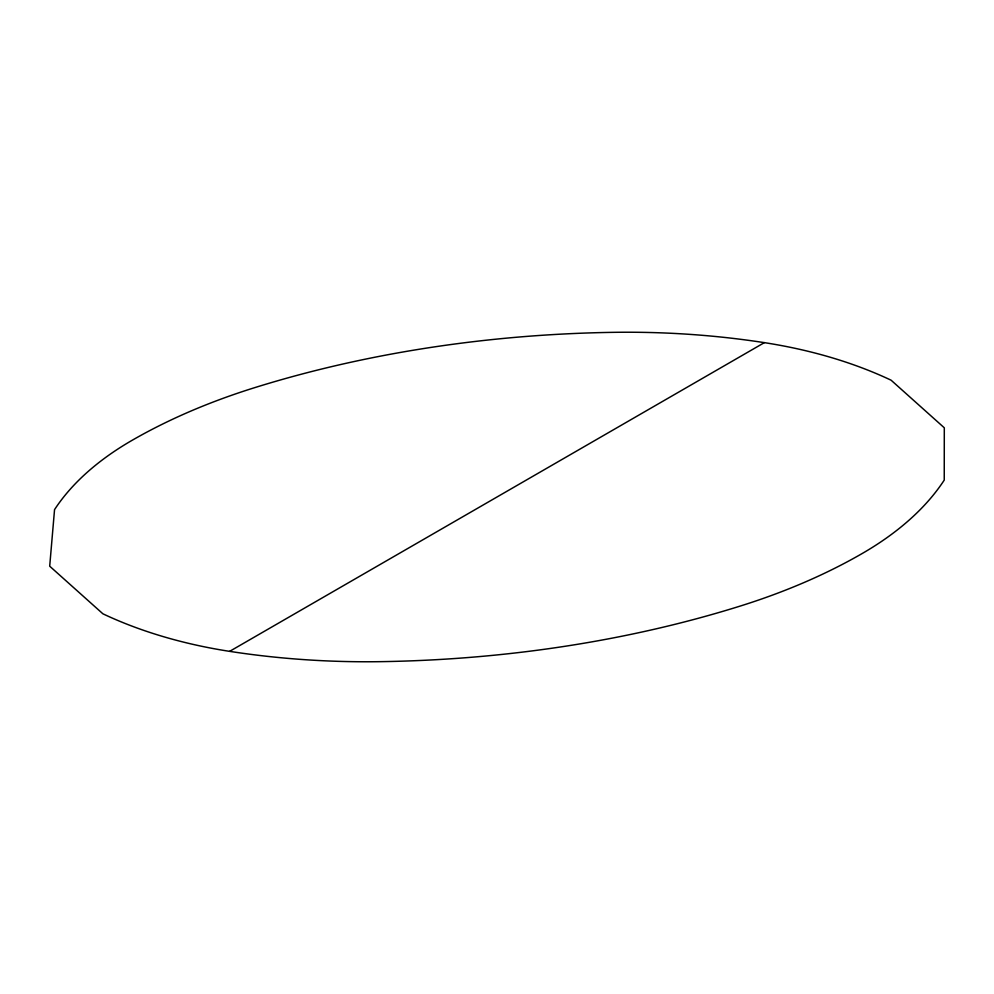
<?xml version="1.0" encoding="UTF-8"?>
<svg xmlns="http://www.w3.org/2000/svg" width="994" height="994" viewBox="0 0 994 994"><rect width="100%" height="100%" fill="white"/><g stroke="black" fill="none" stroke-linecap="round" stroke-linejoin="round"><path stroke-width="1.49" d="M229.639 651.356L764.361 342.644A337.873 195.072 0 0 1 891.109 380.205L944.3 427.805L944.238 480.102A358.772 207.137 0 0 1 862.22 553.496A529.168 305.518 0 0 1 740.132 606.091A799.437 461.551 0 0 1 380.926 661.656A529.168 305.518 0 0 1 229.639 651.356A337.873 195.072 0 0 1 102.891 613.795L49.7 566.195L54.546 509.624A337.873 195.072 0 0 1 131.78 440.504A529.168 305.518 0 0 1 253.868 387.908A799.437 461.551 0 0 1 613.074 332.344A529.168 305.518 0 0 1 764.361 342.644"/></g></svg>
